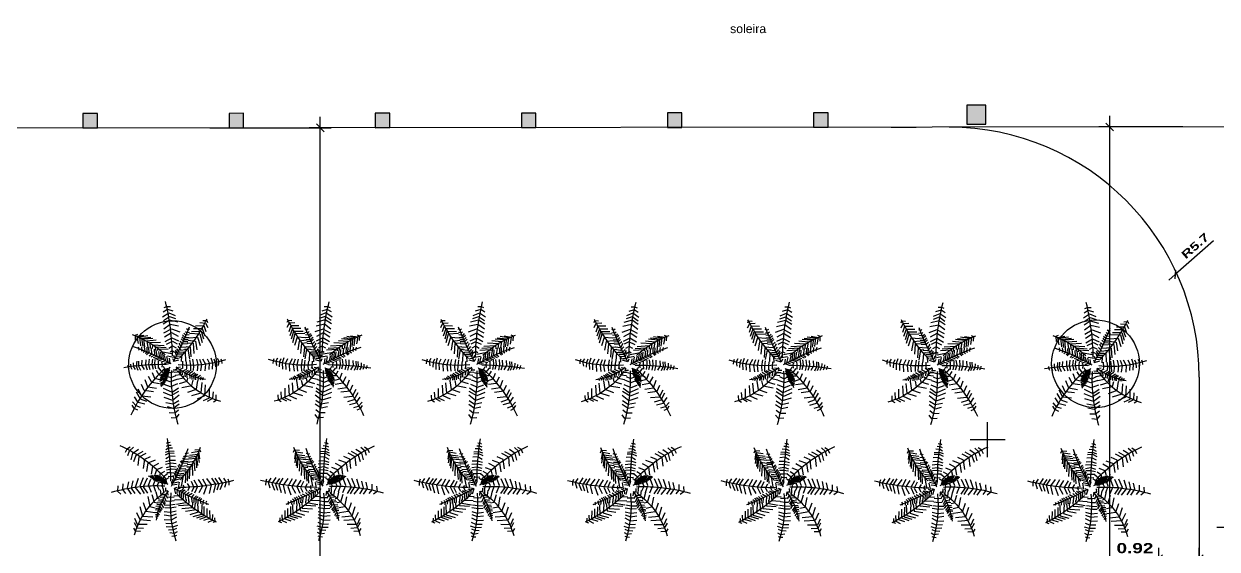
# Model space of a CAD drawing. Extents: x 346 to 515, y 162 to 297.
# Drawn here: x 430.35 to 457.56, y 260.85 to 272.83 of the extents above; entities that cross this region are included whole.
import ezdxf

# ---------------------------------------------------------------- set-up
doc = ezdxf.new("R2010")
doc.units = 0
doc.header["$LTSCALE"] = 35
doc.layers.get('0').update_dxf_attribs({"linetype": 'CONTINUOUS'})
doc.layers.get('DEFPOINTS').update_dxf_attribs({"color": 2, "linetype": 'CONTINUOUS'})
for name, color, linetype in [('COTAS_100', 13, 'CONTINUOUS'), ('COTAS_125', 13, 'CONTINUOUS'), ('NOVA-LINHA-PISO', 13, 'CONTINUOUS'), ('NOVO-PILARES', 1, 'CONTINUOUS'), ('TEXTO', 2, 'CONTINUOUS'), ('VEGET', 96, 'CONTINUOUS')]:
    doc.layers.add(name, color=color, linetype=linetype)
doc.styles.add('ARIAL', font='arial.ttf')
doc.styles.add('REGUA60', font='cityb___.ttf', dxfattribs={"width": 1.4})
doc.dimstyles.get("Standard").update_dxf_attribs({"dimtxt": 0.18, "dimasz": 0.18, "dimexe": 0.18, "dimexo": 0.0625, "dimgap": 0.09, "dimtad": 0, "dimtih": 1, "dimtoh": 1, "dimdec": 4, "dimzin": 0, "dimdsep": 46, "dimtxsty": 'Standard', "dimcen": 0.09, "dimadec": 0, "dimazin": 0, "dimtfac": 1, "dimtdec": 4, "dimtofl": 0, "dimtmove": 0, "dimatfit": 3, "dimfxl": 1, "dimtolj": 1, "dimtzin": 0, "dimarcsym": 0})

# ---------------------------------------------------------------- blocks, each defined once
blk = doc.blocks.new('VGPAL__2')
at = {"color": 0}
for p, q in [((-27.7, 166.1), (-6.3, 180.3)), ((-25.3, 183.6), (-11, 192.8)), ((-24.5, 153.6), (-3.9, 167.8)), ((-22.1, 198.6), (-13.4, 201.9)), ((-13.4, 201.9), (-0.7, 201.9)), ((-11, 192.8), (8, 186.9)), ((-6.3, 180.3), (16, 171.1)), ((-3.9, 167.8), (16.9, 160.7)), ((-25.3, 142), (-3.9, 156.1)), ((-23.7, 124.5), (-1.5, 141.1)), ((-22.9, 110.3), (3.3, 124.5)), ((-3.9, 156.1), (24.7, 148.6)), ((-1.5, 141.1), (27.9, 134.5)), ((3.3, 124.5), (31.9, 114.3)), ((55.3, 125.2), (59.5, 122.1)), ((59.5, 122.1), (66.6, 124.8)), ((80, 125.7), (109.8, 125.7)), ((87.1, 135.3), (115.6, 135.8)), ((101.4, 145.9), (121.5, 144.6)), ((109.8, 125.7), (119, 100.6)), ((112.3, 152.9), (126.1, 153.8)), ((115.6, 135.8), (122.3, 114.7)), ((121.5, 144.6), (129, 129.6)), ((126.1, 153.8), (128.6, 146.8)), ((-115.1, 104.9), (-123.3, 101.6)), ((-123.3, 101.6), (-122.4, 84.7)), ((-92.2, 101.3), (-116.9, 97.6)), ((-116.9, 97.6), (-112.8, 73.1)), ((-78.7, 100), (-107.3, 95.8)), ((-107.3, 95.8), (-103.8, 66.1)), ((-68.3, 94.8), (-100.3, 91.5)), ((-100.3, 91.5), (-96.5, 64)), ((-61, 91.5), (-93.3, 88.7)), ((-93.3, 88.7), (-90.4, 62.4)), ((-50.2, 85.1), (-82.8, 82)), ((-20.5, 96.2), (3.3, 111.2)), ((-18.9, 80.4), (4, 93.7)), ((3.3, 111.2), (26.3, 98.7)), ((4, 93.7), (27.1, 82.9)), ((36.4, 89.6), (45.6, 80.4)), ((39.4, 96.2), (46.9, 87.4)), ((41.9, 103.2), (51.1, 94.9)), ((46.5, 109), (51.5, 103.2)), ((46.9, 87.4), (61.6, 87.4)), ((51.1, 94.9), (63.7, 94.4)), ((51.5, 103.2), (64.5, 104.6)), ((51.9, 115.6), (56.1, 111.6)), ((56.1, 111.6), (66.2, 112.5)), ((61.6, 85.2), (86.3, 82.1)), ((64.1, 93.6), (93.4, 95.8)), ((66.2, 109), (101.4, 107.6)), ((72.9, 115.6), (106, 116)), ((93.4, 95.8), (102.6, 67.2)), ((101.4, 107.6), (109.8, 76.9)), ((106, 116), (113.9, 89.6)), ((-112, 62.1), (-109, 52.7)), ((-109, 52.7), (-111.4, 50.2)), ((-99.4, 48.4), (-102.3, 46.6)), ((-100.9, 62.1), (-99.4, 48.4)), ((-89.5, 46.8), (-95.3, 42.3)), ((-91, 62.1), (-89.5, 46.8)), ((-81.7, 42.6), (-87.5, 38.6)), ((-75.8, 41.7), (-83.4, 34.6)), ((-82.8, 82), (-79.3, 60)), ((-82.3, 60.6), (-81.7, 42.6)), ((-76.4, 60.3), (-75.8, 41.7)), ((-34.5, 77.4), (-72.4, 75.6)), ((-72.4, 75.6), (-70.6, 58.2)), ((-68, 57.9), (-65.1, 36.8)), ((-63, 68.3), (-63.3, 56)), ((-22, 65.8), (-63, 68.3)), ((-56.9, 53.6), (-55.7, 33.4)), ((-53.7, 60.9), (-52.5, 52.1)), ((-14.7, 58.5), (-53.7, 60.9)), ((-50.8, 50.8), (-47.6, 29.1)), ((-45.8, 54.5), (-45.8, 49)), ((-8.6, 52.4), (-45.8, 54.5)), ((-41.5, 45.9), (-38.8, 25.5)), ((-35.4, 43.8), (-32.4, 21.2)), ((-32.4, 44.7), (-33, 42.9)), ((2.8, 38), (-32.4, 44.7)), ((-14.2, 71.2), (7.2, 81.2)), ((-6.3, 57.9), (6.4, 65.4)), ((5.4, 47.8), (-1, 43.8)), ((13.9, 42.6), (5.4, 47.8)), ((6.4, 65.4), (19.1, 58.7)), ((7.2, 81.2), (23.1, 72.9)), ((15.9, 44.3), (19.7, 29.8)), ((16.3, 50.9), (25.1, 37.3)), ((20.5, 55.3), (30.1, 43.9)), ((24.7, 64.1), (36, 50.9)), ((28.5, 75.1), (36.4, 61)), ((30.1, 43.9), (44, 44.3)), ((32.2, 81.2), (40.6, 72.9)), ((36, 50.9), (50.7, 53.1)), ((36.4, 61), (54.4, 62.3)), ((40.6, 72.9), (58.6, 73.8)), ((44, 43), (50.3, 43.9)), ((45.6, 80.4), (59.9, 80.8)), ((48.6, 54.4), (60.3, 53.6)), ((50.3, 43.9), (51.9, 14)), ((54, 63.2), (68.3, 61.9)), ((58.2, 76), (78.3, 74.7)), ((60.3, 53.6), (66.2, 20.6)), ((68.3, 61.9), (70.8, 27.6)), ((78.3, 74.7), (81.3, 39.5)), ((86.3, 82.1), (91.3, 51.8)), ((-138.7, 2.2), (-138.2, -7.9)), ((-129.4, 7.1), (-128.6, -7.2)), ((-117.5, 12), (-118.9, -4.5)), ((-110.8, 12.6), (-111.7, -4.5)), ((-99.7, 15.7), (-100.9, -1.4)), ((-86, 17.5), (-86.6, 0.1)), ((-86.6, 0.1), (-81.4, -17.6)), ((-74.7, 19.3), (-76.4, 0.7)), ((-76.4, 0.7), (-72.4, -17)), ((-65.1, 36.8), (-73.8, 29.4)), ((-55.7, 33.4), (-68.8, 26.7)), ((-62.7, 19.6), (-65.4, 1.9)), ((-65.4, 1.9), (-60.4, -15.2)), ((-47.6, 29.1), (-59.8, 23.9)), ((-54.9, 16.9), (-55.7, 2.8)), ((-55.7, 2.8), (-52.5, -14.6)), ((-38.8, 25.5), (-55.5, 19.6)), ((-32.4, 21.2), (-49.3, 16.9)), ((-42.9, 2.5), (-43.2, -12.8)), ((-42.4, 14.2), (-42.9, 2.5)), ((-25.5, 19), (-40.9, 13.5)), ((-17.3, 13.8), (-34.2, 9)), ((-30.7, 8.3), (-29.5, 1.3)), ((-29.5, 1.3), (-30.7, -8.8)), ((-28.1, 39.8), (-25.5, 19)), ((-22, 31.9), (-17.3, 13.8)), ((-21.4, 5.6), (-8.3, 9.3)), ((-15, 1.6), (-1.6, 5.9)), ((-8.3, 9.3), (-12.6, 28.2)), ((-10.9, 30.4), (9.8, 26.4)), ((-1.6, 5.9), (-4.2, 22.4)), ((7.2, 21.5), (11.2, 12)), ((10.4, 33.3), (14.6, 22.8)), ((11.2, 12), (29.3, 17.5)), ((14.6, 22.8), (28, 22.3)), ((19.7, 29.8), (36.4, 30.7)), ((25.1, 37.3), (41.4, 37.3)), ((37.7, 30.2), (36.4, 10.9)), ((41.4, 12.7), (41.9, -4.1)), ((53.6, 13.1), (55.7, -2.3)), ((66.2, 16.6), (68.7, -1.9)), ((75.8, 19.3), (79.2, -4.1)), ((89.6, 19.3), (94.7, 0.3)), ((94.7, 0.3), (92.2, -21.6)), ((100.1, 19.3), (106.8, 0.8)), ((106.8, 0.8), (103.9, -21.6)), ((111, 20.6), (120.7, 1.7)), ((120.7, 1.7), (119.4, -21.6)), ((126.9, 21), (133.6, 6.1)), ((133.6, 6.1), (132.8, -16.4)), ((139.5, 24.1), (145, 6.9)), ((145, 6.9), (144.1, -15)), ((149.6, 20.6), (154.2, 10)), ((154.2, 10), (155.4, -7.1)), ((161.7, 22.8), (167.6, 12.7)), ((167.6, 12.7), (165.1, -2.7)), ((174.3, 20.6), (176.8, 14)), ((176.8, 14), (177.6, 4.7)), ((-148.7, -1.7), (-147.5, -10.3)), ((-147.5, -10.3), (-144.6, -14.6)), ((-138.2, -7.9), (-134.7, -15.5)), ((-128.6, -7.2), (-123, -16.7)), ((-118.9, -4.5), (-113.7, -18.3)), ((-111.7, -4.5), (-104.4, -19.2)), ((-100.9, -1.4), (-91.9, -16.7)), ((-65, -62), (-76.9, -40.4)), ((-54.7, -47.9), (-62.6, -27.9)), ((-39.6, -36.2), (-49.1, -20.4)), ((-29.3, -25.4), (-41.2, -10.4)), ((-32.4, -36.2), (-39.6, -36.2)), ((-36, -49), (-19, -40)), ((-35.2, -44.7), (-16.7, -34.2)), ((-33.8, -39.4), (-13.7, -29.1)), ((-31.7, -33.6), (-11.3, -23.3)), ((-28.3, -26.7), (-9.6, -18.8)), ((-26, -5.4), (-20.2, -17)), ((-22.2, -19.8), (-8.7, -15.5)), ((-19, -40), (-14.4, -55.2)), ((-17.4, -15.8), (-6.7, -12.5)), ((-16.7, -34.2), (-13.1, -49.9)), ((-13.7, -29.1), (-10.1, -43.9)), ((-11.3, -23.3), (-8.5, -37.6)), ((0.9, -46), (-10.1, -40.9)), ((-9.6, -18.8), (-6.7, -32.5)), ((-8.7, -15.5), (-6.2, -28.4)), ((-6.7, -12.5), (-4.2, -22.6)), ((0.2, -28.6), (-6.4, -27.1)), ((11.8, -25.2), (0.2, -28.6)), ((16.8, -38.5), (0.9, -46)), ((8.6, -17.6), (19.4, -17.9)), ((12.7, -25.3), (24.6, -25)), ((15.6, -36.4), (33.4, -33.8)), ((19.4, -17.9), (18.5, -15.8)), ((34.3, -8.2), (19.4, -10.3)), ((19.4, -10.3), (21.4, -20.1)), ((24.6, -25), (25.5, -21.9)), ((32.2, -17), (44.1, -10.4)), ((32.5, -17.7), (33.2, -29.9)), ((33.4, -33.8), (34.6, -30.3)), ((40.2, -22.6), (56.6, -14.9)), ((41.4, -35.5), (40.2, -22.6)), ((41.9, -4.1), (41, -11.5)), ((44.4, -45.8), (46.4, -39)), ((49.4, -26), (62.7, -18.8)), ((51.8, -42.1), (49.4, -26)), ((55.7, -2.3), (55.3, -14.6)), ((56.2, -28.9), (67.4, -21.5)), ((57.9, -45.2), (56.2, -28.9)), ((77.5, -23.4), (66.2, -30.4)), ((66.2, -30.4), (67, -48)), ((68.7, -1.9), (69.5, -20.8)), ((84.2, -28.2), (72.5, -36.6)), ((72.5, -36.6), (73.3, -50.7)), ((79.2, -4.1), (78.3, -20.3)), ((89.2, -31.8), (79.2, -39.2)), ((79.2, -39.2), (81.3, -51.1)), ((94.7, -34.4), (85.5, -41.4)), ((103.5, -37.9), (93.8, -44.5)), ((-91.2, -89.5), (-100.2, -69.1)), ((-78.5, -77.9), (-88, -52)), ((-48.3, -82.8), (-78.5, -77.9)), ((-38.8, -66.2), (-65, -62)), ((-37.2, -52.9), (-54.7, -47.9)), ((-36.9, -57.4), (-22.9, -50.1)), ((-36.3, -52.2), (-19.6, -45.4)), ((-35.4, -63.6), (-23.3, -56.5)), ((-34.9, -67.3), (-25.8, -63.6)), ((-34.2, -72.2), (-27.9, -69.4)), ((-27.9, -69.4), (-27.4, -71.6)), ((-25.8, -63.6), (-24.6, -68.8)), ((-25.3, -81.2), (5.6, -95.3)), ((-23.3, -56.5), (-22.4, -64.9)), ((-22.9, -50.1), (-19.4, -61.3)), ((-0.5, -76.5), (-21.7, -68.4)), ((-19.6, -45.4), (-17.1, -57.8)), ((-1.2, -59.3), (-14.4, -54.4)), ((22.3, -51), (-1.2, -59.3)), ((24.5, -66.4), (-0.5, -76.5)), ((5.6, -95.3), (27.1, -80.4)), ((22.5, -50.5), (44.4, -45.8)), ((31.6, -65.4), (58, -57.4)), ((39, -78.7), (73.9, -72)), ((58, -57.4), (60.3, -46.4)), ((73.9, -72), (77.9, -53.7)), ((85.5, -41.4), (86.7, -52.4)), ((89.7, -84.5), (94.5, -54.5)), ((93.8, -44.5), (95.9, -53.3)), ((107.7, -41.9), (101.4, -48)), ((101.4, -48), (103.5, -52.9)), ((106.4, -97), (109.6, -62)), ((114.8, -45.4), (109.8, -48.9)), ((109.8, -48.9), (110.6, -52.4)), ((119.1, -107), (121.5, -69.5)), ((135, -115.3), (135, -81.2)), ((-111.8, -131.1), (-125.3, -111.2)), ((-104.6, -119.5), (-118.1, -95.3)), ((-99.1, -108.7), (-111.8, -84.5)), ((-82.4, -127), (-104.6, -119.5)), ((-68.4, -112.1), (-99.1, -108.7)), ((-58.6, -93.7), (-91.2, -89.5)), ((-26.1, -95.3), (2.5, -107)), ((-23.7, -112.8), (7.2, -122.8)), ((2.5, -107), (28.6, -91.2)), ((7.2, -122.8), (30.2, -104.5)), ((9.6, -136.1), (28.6, -123.7)), ((59.6, -95.3), (89.7, -84.5)), ((73.9, -107), (106.4, -97)), ((93.7, -118.6), (119.1, -107)), ((114.3, -124.5), (135, -115.3)), ((128.6, -126.2), (146.9, -116.1)), ((146.9, -116.1), (148.5, -93.7)), ((148.5, -128.6), (158, -122.8)), ((158, -122.8), (158.8, -104.5)), ((-125.3, -152.8), (-133.2, -140.3)), ((-119.7, -142.8), (-132.4, -128.6)), ((-125.3, -151.9), (-114.2, -157)), ((-103.8, -147.8), (-119.7, -142.8)), ((-88.8, -137), (-111.8, -131.1)), ((-15.8, -131.1), (9.6, -136.1)), ((-11.8, -145.3), (9.6, -150.3)), ((9.6, -150.3), (30.2, -136.1)), ((14.9, -166.6), (27.9, -156.1)), ((-4.7, -166.1), (14.9, -166.6)), ((1.7, -182.8), (20.7, -184.4)), ((20.7, -184.4), (30.2, -171.9))]:
    blk.add_line(p, q, dxfattribs=at)
for centre, radius, start, end in [((-830, 19.6), 836.6, 0.739, 13.8109), ((-944.9, 526.2), 1084.9, 331.6939, 338.6524), ((-356.1, 396.7), 538.2, 315.9636, 333.7318), ((-256.3, -224.6), 351.3, 47.4737, 69.2954), ((-342, -590.2), 686, 59.8381, 71.8484), ((-10.8, -1015.9), 1016.9, 90.2413, 98.5833), ((67.3, 408.2), 409.3, 264.2297, 287.7669), ((310.7, -377.8), 491.7, 132.0685, 155.6843), ((341.3, -196.9), 392.2, 151.3416, 162.1709), ((579.4, -44.7), 577.2, 177.5116, 196.1981), ((150.2, 161.4), 213.8, 232.3504, 262.2028), ((247.2, 134.8), 271.6, 215.1709, 254.1496)]:
    blk.add_arc(centre, radius, start, end, dxfattribs=at)
blk = doc.blocks.new('COTATR')
at = {"color": 6}
blk.add_line((-71, -71), (71, 71), dxfattribs=at)
at = {"color": 0, "linetype": 'ByBlock'}
blk.add_line((0, 0), (200, 0), dxfattribs=at)
blk = doc.blocks.new('*D38')
at = {"color": 0, "linetype": 'ByBlock'}
for p, q in [((457.336, 261.355), (457.336, 262.243)), ((456.803, 261.355), (457.536, 261.355)), ((457.336, 260.535), (457.336, 261.354)), ((456.803, 260.534), (457.536, 260.534))]:
    blk.add_line(p, q, dxfattribs=at)
at = {"layer": 'DEFPOINTS', "color": 0, "linetype": 'ByBlock'}
for p in [(456.503, 261.355), (457.336, 261.355), (456.503, 260.534)]:
    blk.add_point(p, dxfattribs=at)
at = {"color": 0, "linetype": 'ByBlock', "xscale": 0.001, "yscale": 0.001, "zscale": 0.001}
for p, rotation in [((457.336, 261.355), 90), ((457.336, 260.534), 270)]:
    blk.add_blockref('COTATR', p, dxfattribs=dict(at, rotation=rotation))
at = {"color": 2, "linetype": 'ByBlock', "insert": (457.143, 261.8), "char_height": 0.185, "attachment_point": 5, "rotation": 90, "style": 'REGUA60'}
blk.add_mtext('\\A1;0.82', dxfattribs=at)
blk = doc.blocks.new('*D87')
at = {"color": 0, "linetype": 'ByBlock'}
for p, q in [((456.025, 270.478), (454.106, 270.478)), ((454.356, 242.674), (454.356, 270.477)), ((456.025, 242.673), (454.106, 242.673))]:
    blk.add_line(p, q, dxfattribs=at)
at = {"layer": 'DEFPOINTS', "color": 0, "linetype": 'ByBlock'}
for p in [(454.356, 270.478), (456.4, 270.478), (456.4, 242.673)]:
    blk.add_point(p, dxfattribs=at)
at = {"color": 0, "linetype": 'ByBlock', "xscale": 0.00125, "yscale": 0.00125, "zscale": 0.00125}
for p, rotation in [((454.356, 270.478), 90), ((454.356, 242.673), 270)]:
    blk.add_blockref('COTATR', p, dxfattribs=dict(at, rotation=rotation))
at = {"color": 2, "linetype": 'ByBlock', "insert": (454.115, 256.576), "char_height": 0.2313, "attachment_point": 5, "rotation": 90, "style": 'REGUA60'}
blk.add_mtext('\\A1;27.81', dxfattribs=at)
blk = doc.blocks.new('*D91')
at = {"color": 0, "linetype": 'ByBlock'}
for p, q in [((455.475, 259.543), (455.475, 260.881)), ((456.4, 259.73), (456.4, 260.881)), ((455.475, 260.631), (454.39, 260.631)), ((456.399, 260.631), (455.477, 260.631))]:
    blk.add_line(p, q, dxfattribs=at)
at = {"layer": 'DEFPOINTS', "color": 0, "linetype": 'ByBlock'}
for p in [(455.475, 260.631), (456.4, 259.355), (455.475, 259.168)]:
    blk.add_point(p, dxfattribs=at)
at = {"color": 0, "linetype": 'ByBlock', "xscale": 0.00125, "yscale": 0.00125, "zscale": 0.00125, "rotation": 180}
blk.add_blockref('COTATR', (455.475, 260.631), dxfattribs=at)
at = {"color": 0, "linetype": 'ByBlock', "xscale": 0.00125, "yscale": 0.00125, "zscale": 0.00125}
blk.add_blockref('COTATR', (456.4, 260.631), dxfattribs=at)
at = {"color": 2, "linetype": 'ByBlock', "insert": (454.932, 260.872), "char_height": 0.2313, "attachment_point": 5, "style": 'REGUA60'}
blk.add_mtext('\\A1;0.92', dxfattribs=at)
blk = doc.blocks.new('*D97')
at = {"color": 0, "linetype": 'ByBlock'}
for p, q in [((455.852, 267.114), (454.98, 266.347)), ((450.7, 262.183), (450.7, 262.983)), ((450.3, 262.583), (451.1, 262.583))]:
    blk.add_line(p, q, dxfattribs=at)
at = {"layer": 'DEFPOINTS', "color": 0, "linetype": 'ByBlock'}
for p in [(454.98, 266.347), (450.7, 262.583)]:
    blk.add_point(p, dxfattribs=at)
at = {"color": 0, "linetype": 'ByBlock', "xscale": 0.001, "yscale": 0.001, "zscale": 0.001, "rotation": 221.3253647251439}
blk.add_blockref('COTATR', (454.98, 266.347), dxfattribs=at)
at = {"color": 2, "linetype": 'ByBlock', "insert": (455.435, 267), "char_height": 0.185, "attachment_point": 5, "rotation": 41.3254, "style": 'REGUA60'}
blk.add_mtext('\\A1;R5.7', dxfattribs=at)
blk = doc.blocks.new('*D119')
at = {"color": 0, "linetype": 'ByBlock'}
for p, q in [((433.834, 270.457), (436.602, 270.457)), ((436.352, 248.284), (436.352, 270.456)), ((433.834, 248.283), (436.602, 248.283))]:
    blk.add_line(p, q, dxfattribs=at)
at = {"layer": 'DEFPOINTS', "color": 0, "linetype": 'ByBlock'}
for p in [(433.459, 270.457), (436.352, 270.457), (433.459, 248.283)]:
    blk.add_point(p, dxfattribs=at)
at = {"color": 0, "linetype": 'ByBlock', "xscale": 0.00125, "yscale": 0.00125, "zscale": 0.00125}
for p, rotation in [((436.352, 270.457), 90), ((436.352, 248.283), 270)]:
    blk.add_blockref('COTATR', p, dxfattribs=dict(at, rotation=rotation))
at = {"color": 2, "linetype": 'ByBlock', "insert": (436.113, 259.37), "char_height": 0.2313, "attachment_point": 5, "rotation": 90, "style": 'REGUA60'}
blk.add_mtext('\\A1;22.17', dxfattribs=at)

msp = doc.modelspace()

# ---------------------------------------------------------------- hatches: boundary and pattern name
at = {"layer": 'NOVO-PILARES'}
h = msp.add_hatch(color=256, dxfattribs=at)
h.paths.add_polyline_path([(428.20521, 266.74258), (428.53521, 266.74258), (428.53521, 267.07258), (428.20521, 267.07258)])
h.paths.add_polyline_path([(428.21378, 263.19829), (428.54378, 263.19829), (428.54378, 263.52829), (428.21378, 263.52829)])
h.paths.add_polyline_path([(428.22236, 259.65401), (428.55236, 259.65401), (428.55236, 259.98401), (428.22236, 259.98401)])
h.paths.add_polyline_path([(428.23093, 256.10972), (428.56093, 256.10972), (428.56093, 256.43972), (428.23093, 256.43972)])
h.paths.add_polyline_path([(428.2395, 252.56544), (428.5695, 252.56544), (428.5695, 252.89544), (428.2395, 252.89544)])
h.paths.add_polyline_path([(428.24807, 249.02115), (428.57807, 249.02115), (428.57807, 249.35115), (428.24807, 249.35115)])
h.paths.add_polyline_path([(484.39376, 241.59211), (484.72376, 241.59211), (484.72376, 241.92211), (484.39376, 241.92211)])
h.paths.add_polyline_path([(484.493, 238.05725), (484.823, 238.05725), (484.823, 238.38725), (484.493, 238.38725)])
h.paths.add_polyline_path([(484.59224, 234.5224), (484.92224, 234.5224), (484.92224, 234.8524), (484.59224, 234.8524)])
h.paths.add_polyline_path([(484.69148, 230.98754), (485.02148, 230.98754), (485.02148, 231.31754), (484.69148, 231.31754)])
h.paths.add_polyline_path([(484.79072, 227.45268), (485.12072, 227.45268), (485.12072, 227.78268), (484.79072, 227.78268)])
h.paths.add_polyline_path([(483.70259, 266.81775), (484.03259, 266.81775), (484.03259, 267.14775), (483.70259, 267.14775)])
h.paths.add_polyline_path([(483.7997, 263.25759), (484.1297, 263.25759), (484.1297, 263.58759), (483.7997, 263.58759)])
h.paths.add_polyline_path([(483.89681, 259.69744), (484.22681, 259.69744), (484.22681, 260.02744), (483.89681, 260.02744)])
h.paths.add_polyline_path([(483.99393, 256.13729), (484.32393, 256.13729), (484.32393, 256.46729), (483.99393, 256.46729)])
h.paths.add_polyline_path([(484.09104, 252.57714), (484.42104, 252.57714), (484.42104, 252.90714), (484.09104, 252.90714)])
h.paths.add_polyline_path([(484.18815, 249.01699), (484.51815, 249.01699), (484.51815, 249.34699), (484.18815, 249.34699)])
h.paths.add_polyline_path([(448.35967, 270.47028), (448.68966, 270.47089), (448.68905, 270.80089), (448.35905, 270.80027)])
h.paths.add_polyline_path([(445.02676, 270.46716), (445.35676, 270.46777), (445.35615, 270.79777), (445.02615, 270.79715)])
h.paths.add_polyline_path([(441.69386, 270.46404), (442.02386, 270.46465), (442.02324, 270.79465), (441.69325, 270.79404)])
h.paths.add_polyline_path([(438.36096, 270.46092), (438.69096, 270.46153), (438.69034, 270.79153), (438.36034, 270.79092)])
h.paths.add_polyline_path([(435.02806, 270.4578), (435.35806, 270.45841), (435.35744, 270.78841), (435.02744, 270.7878)])
h.paths.add_polyline_path([(431.69516, 270.45468), (432.02516, 270.45529), (432.02454, 270.78529), (431.69454, 270.78468)])
h.paths.add_polyline_path([(480.42533, 270.86463), (480.09533, 270.86432), (480.09564, 270.53432), (480.42564, 270.53463)])
h.paths.add_polyline_path([(477.07977, 270.8558), (476.74977, 270.85549), (476.75008, 270.52549), (477.08008, 270.5258)])
h.paths.add_polyline_path([(473.73421, 270.84697), (473.40421, 270.84666), (473.40451, 270.51666), (473.73451, 270.51697)])
h.paths.add_polyline_path([(470.38865, 270.83814), (470.05865, 270.83783), (470.05895, 270.50783), (470.38895, 270.50814)])
h.paths.add_polyline_path([(467.04308, 270.82931), (466.71309, 270.82901), (466.71339, 270.49901), (467.04339, 270.49931)])
h.paths.add_polyline_path([(463.69752, 270.82048), (463.36752, 270.82018), (463.36783, 270.49018), (463.69783, 270.49048)])
h.paths.add_polyline_path([(428.25664, 241.59401), (428.58664, 241.59401), (428.58664, 241.92401), (428.25664, 241.92401)])
h.paths.add_polyline_path([(428.25664, 238.04115), (428.58664, 238.04115), (428.58664, 238.37115), (428.25664, 238.37115)])
h.paths.add_polyline_path([(428.25664, 234.48829), (428.58664, 234.48829), (428.58664, 234.81829), (428.25664, 234.81829)])
h.paths.add_polyline_path([(428.25664, 230.93544), (428.58664, 230.93544), (428.58664, 231.26544), (428.25664, 231.26544)])
h.paths.add_polyline_path([(484.29465, 245.28271), (484.62452, 245.29197), (484.61526, 245.62184), (484.28539, 245.61258)])
h.paths.add_polyline_path([(483.60548, 270.54331), (483.93548, 270.5429), (483.93589, 270.8729), (483.60589, 270.87331)])
h.paths.add_polyline_path([(428.25664, 245.31186), (428.58664, 245.31186), (428.58664, 245.64186), (428.25664, 245.64186)])
h.paths.add_polyline_path([(428.52664, 270.78186), (428.19664, 270.78186), (428.19664, 270.45186), (428.52664, 270.45186)])
h.paths.add_polyline_path([(459.75662, 270.533), (460.18662, 270.53247), (460.18715, 270.96247), (459.75715, 270.963)])
h.paths.add_polyline_path([(451.85662, 270.54283), (452.28662, 270.5423), (452.28716, 270.9723), (451.85716, 270.97283)])
h.paths.add_polyline_path([(485.30088, 209.44603), (485.63088, 209.44603), (485.63088, 209.77603), (485.30088, 209.77603)])
h.paths.add_polyline_path([(485.2016, 212.98213), (485.5316, 212.98213), (485.5316, 213.31213), (485.2016, 213.31213)])
h.paths.add_polyline_path([(484.88996, 223.91782), (485.21996, 223.91782), (485.21996, 224.24782), (484.88996, 224.24782)])
h.paths.add_polyline_path([(484.9892, 220.38297), (485.3192, 220.38297), (485.3192, 220.71297), (484.9892, 220.71297)])
h.paths.add_polyline_path([(428.25664, 227.38258), (428.58664, 227.38258), (428.58664, 227.71258), (428.25664, 227.71258)])
h.paths.add_polyline_path([(428.25664, 223.82972), (428.58664, 223.82972), (428.58664, 224.15972), (428.25664, 224.15972)])
h.paths.add_polyline_path([(428.25664, 216.56986), (428.25664, 216.23986), (428.58664, 216.23986), (428.58664, 216.56986)])
h.paths.add_polyline_path([(428.25664, 213.02786), (428.25664, 212.69786), (428.58664, 212.69786), (428.58664, 213.02786)])
h.paths.add_polyline_path([(428.25664, 209.48586), (428.25664, 209.15586), (428.58664, 209.15586), (428.58664, 209.48586)])
h.paths.add_polyline_path([(485.09783, 216.67398), (485.4277, 216.68324), (485.41843, 217.01311), (485.08856, 217.00385)])
h.paths.add_polyline_path([(428.25664, 220.11186), (428.58664, 220.11186), (428.58664, 220.44186), (428.25664, 220.44186)])
h.paths.add_polyline_path([(467.89677, 202.52971), (467.56677, 202.5294), (467.56708, 202.1994), (467.89708, 202.19971)])
h.paths.add_polyline_path([(471.4494, 202.52971), (471.1194, 202.5294), (471.11971, 202.1994), (471.44971, 202.19971)])
h.paths.add_polyline_path([(475.00203, 202.52971), (474.67203, 202.5294), (474.67234, 202.1994), (475.00234, 202.19971)])
h.paths.add_polyline_path([(478.55466, 202.52971), (478.22466, 202.5294), (478.22497, 202.1994), (478.55497, 202.19971)])
h.paths.add_polyline_path([(482.10729, 202.52971), (481.77729, 202.5294), (481.7776, 202.1994), (482.1076, 202.19971)])
h.paths.add_polyline_path([(485.40015, 205.90992), (485.73015, 205.90992), (485.73015, 206.23992), (485.40015, 206.23992)])
h.paths.add_polyline_path([(485.50418, 202.19968), (485.83405, 202.20894), (485.82479, 202.53881), (485.49492, 202.52955)])
h.paths.add_polyline_path([(431.82158, 202.42156), (431.49159, 202.41926), (431.49389, 202.08927), (431.82388, 202.09157)])
h.paths.add_polyline_path([(434.89153, 202.44011), (434.56154, 202.43781), (434.56384, 202.10782), (434.89383, 202.11012)])
h.paths.add_polyline_path([(437.96147, 202.45866), (437.63148, 202.45635), (437.63378, 202.12636), (437.96377, 202.12867)])
h.paths.add_polyline_path([(441.03142, 202.4772), (440.70142, 202.4749), (440.70373, 202.14491), (441.03372, 202.14721)])
h.paths.add_polyline_path([(444.10136, 202.49575), (443.77137, 202.49345), (443.77367, 202.16346), (444.10366, 202.16576)])
h.paths.add_polyline_path([(447.17131, 202.5143), (446.84131, 202.512), (446.84362, 202.182), (447.17361, 202.18431)])
h.paths.add_polyline_path([(428.25664, 205.94386), (428.25664, 205.61386), (428.58664, 205.61386), (428.58664, 205.94386)])
h.paths.add_polyline_path([(428.25664, 202.07186), (428.58664, 202.07186), (428.58664, 202.40186), (428.25664, 202.40186)])

# ---------------------------------------------------------------- linework, layer by layer
at = {"layer": 'COTAS_100'}
for p, q in [((450.13141, 270.4726), (450.69778, 270.4726)), ((457.15385, 264.7726), (457.1559, 259.73045))]:
    msp.add_line(p, q, dxfattribs=at)
msp.add_arc((451.45385, 264.7726), 5.7, 0, 90, dxfattribs=at)
at = {"layer": 'NOVA-LINHA-PISO'}
msp.add_line((483.58709, 270.50392), (428.58714, 270.45243), dxfattribs=at)
for centre in [(433.73864, 265.05936), (454.78864, 265.07801)]:
    msp.add_circle(centre, 1, dxfattribs=at)
at = {"layer": 'NOVO-PILARES'}
for points in [[(431.69566, 270.45525), (432.02566, 270.45586), (432.02504, 270.78586), (431.69504, 270.78525)], [(435.02856, 270.45837), (435.35856, 270.45898), (435.35794, 270.78898), (435.02794, 270.78837)], [(438.36146, 270.46149), (438.69146, 270.4621), (438.69084, 270.7921), (438.36084, 270.79148)], [(441.69436, 270.46461), (442.02436, 270.46522), (442.02374, 270.79522), (441.69374, 270.7946)], [(445.02726, 270.46773), (445.35726, 270.46834), (445.35664, 270.79834), (445.02664, 270.79772)], [(448.36016, 270.47084), (448.69016, 270.47146), (448.68954, 270.80146), (448.35954, 270.80084)], [(451.85712, 270.5434), (452.28712, 270.54287), (452.28765, 270.97287), (451.85765, 270.9734)]]:
    msp.add_lwpolyline(points, close=True, dxfattribs=at)

# ---------------------------------------------------------------- block references
at = {"layer": 'VEGET', "xscale": 0.006574265277126352, "yscale": 0.006574265277126352, "zscale": 0.006574265277126352}
for p in [(433.69349, 265.0559), (454.69349, 265.02977)]:
    msp.add_blockref('VGPAL__2', p, dxfattribs=at)
at = {"layer": 'VEGET', "extrusion": (0, 0, -1), "xscale": 0.006574265277126352, "yscale": 0.006574265277126352, "zscale": -0.006574265277126352}
for p, rotation in [((-437.19349, 265.05155), 0.0713014329090012), ((-440.69349, 265.04719), 0.0713014329090012), ((-444.19349, 265.04284), 0.0713014329090012), ((-447.69349, 265.03848), 0.0713014329090012), ((-451.19349, 265.03413), 0.0713014329090012), ((-437.19006, 262.30155), 270.0713014329087), ((-440.69006, 262.29719), 270.0713014329087), ((-444.19006, 262.29284), 270.0713014329087), ((-447.69006, 262.28848), 270.0713014329087), ((-451.19006, 262.28413), 270.0713014329087), ((-454.69006, 262.27977), 270.0713014329087)]:
    msp.add_blockref('VGPAL__2', p, dxfattribs=dict(at, rotation=rotation))
at = {"layer": 'VEGET', "xscale": 0.006574265277126352, "yscale": 0.006574265277126352, "zscale": 0.006574265277126352, "rotation": 269.9999999999997}
msp.add_blockref('VGPAL__2', (433.69349, 262.3059), dxfattribs=at)

# ---------------------------------------------------------------- texts
at = {"layer": 'TEXTO', "insert": (446.45477, 272.81777), "char_height": 0.2, "width": 0.9558238, "attachment_point": 1, "style": 'ARIAL'}
msp.add_mtext('soleira', dxfattribs=at)

# ---------------------------------------------------------------- dimensions: what is measured, and where the dimension line sits
at = {"layer": 'COTAS_100'}
dim = msp.add_radius_dim(center=(452.3276, 263.34973), mpoint=(456.60814, 267.11363), dimstyle='Standard', override={"dimscale": 0.1, "dimtxt": 1.85, "dimasz": 0.01, "dimexe": 2, "dimexo": 3, "dimgap": 0.98, "dimtad": 1, "dimtih": 0, "dimtoh": 0, "dimdec": 2, "dimrnd": 0.01, "dimzin": 8, "dimlunit": 6, "dimtxsty": 'REGUA60', "dimblk": 'COTATR', "dimcen": 4, "dimdle": 4, "dimclrt": 2, "dimaunit": 1}, dxfattribs=at)
dim.commit()
dim.dimension.update_dxf_attribs({"geometry": '*D97', "text_midpoint": (457.18836, 267.62383), "dimtype": 164, "insert": (1.62776, 0.76649)})
dim = msp.add_linear_dim(base=(458.09235, 261.35545), p1=(457.25862, 260.53367), p2=(457.25862, 261.35545), angle=90, dimstyle='Standard', override={"dimscale": 0.1, "dimtxt": 1.85, "dimasz": 0.01, "dimexe": 2, "dimexo": 3, "dimgap": 0.98, "dimtad": 1, "dimtih": 0, "dimtoh": 0, "dimdec": 2, "dimrnd": 0.01, "dimzin": 8, "dimlunit": 6, "dimtxsty": 'REGUA60', "dimblk": 'COTATR', "dimcen": 4, "dimdle": 4, "dimclrt": 2, "dimaunit": 1}, dxfattribs=at)
dim.commit()
dim.dimension.update_dxf_attribs({"geometry": '*D38', "text_midpoint": (457.8992, 261.79957), "insert": (0.75606, 0)})
at = {"layer": 'COTAS_125'}
dim = msp.add_aligned_dim(p1=(434.21499, 248.28324), p2=(434.21499, 270.45699), distance=-2.8927, dimstyle='Standard', override={"dimscale": 0.125, "dimtxt": 1.85, "dimasz": 0.01, "dimexe": 2, "dimexo": 3, "dimgap": 0.98, "dimtad": 1, "dimtih": 0, "dimtoh": 0, "dimdec": 2, "dimrnd": 0.01, "dimzin": 8, "dimlunit": 6, "dimtxsty": 'REGUA60', "dimblk": 'COTATR', "dimcen": 4, "dimdle": 4, "dimclrt": 2, "dimaunit": 1}, dxfattribs=at)
dim.commit()
dim.dimension.update_dxf_attribs({"geometry": '*D119', "text_midpoint": (436.86899, 259.37012), "insert": (0.75606, 0)})
dim = msp.add_linear_dim(base=(455.11213, 270.47847), p1=(457.1559, 242.67297), p2=(457.1559, 270.47847), angle=90, dimstyle='Standard', override={"dimscale": 0.125, "dimtxt": 1.85, "dimasz": 0.01, "dimexe": 2, "dimexo": 3, "dimgap": 0.98, "dimtad": 1, "dimtih": 0, "dimtoh": 0, "dimdec": 2, "dimrnd": 0.01, "dimzin": 8, "dimlunit": 6, "dimtxsty": 'REGUA60', "dimblk": 'COTATR', "dimcen": 4, "dimdle": 4, "dimclrt": 2, "dimaunit": 1}, dxfattribs=at)
dim.commit()
dim.dimension.update_dxf_attribs({"geometry": '*D87', "text_midpoint": (454.87069, 256.57572), "insert": (0.75606, 0)})
dim = msp.add_linear_dim(base=(456.23139, 260.63105), p1=(457.1559, 259.35545), p2=(456.23139, 259.16751), dimstyle='Standard', override={"dimscale": 0.125, "dimtxt": 1.85, "dimasz": 0.01, "dimexe": 2, "dimexo": 3, "dimgap": 0.98, "dimtad": 1, "dimtih": 0, "dimtoh": 0, "dimdec": 2, "dimrnd": 0.01, "dimzin": 8, "dimlunit": 6, "dimtxsty": 'REGUA60', "dimblk": 'COTATR', "dimcen": 4, "dimdle": 4, "dimclrt": 2, "dimaunit": 1}, dxfattribs=at)
dim.commit()
dim.dimension.update_dxf_attribs({"geometry": '*D91', "text_midpoint": (455.68814, 260.87162), "insert": (0.75606, 0)})

doc.saveas('drawing.dxf')
